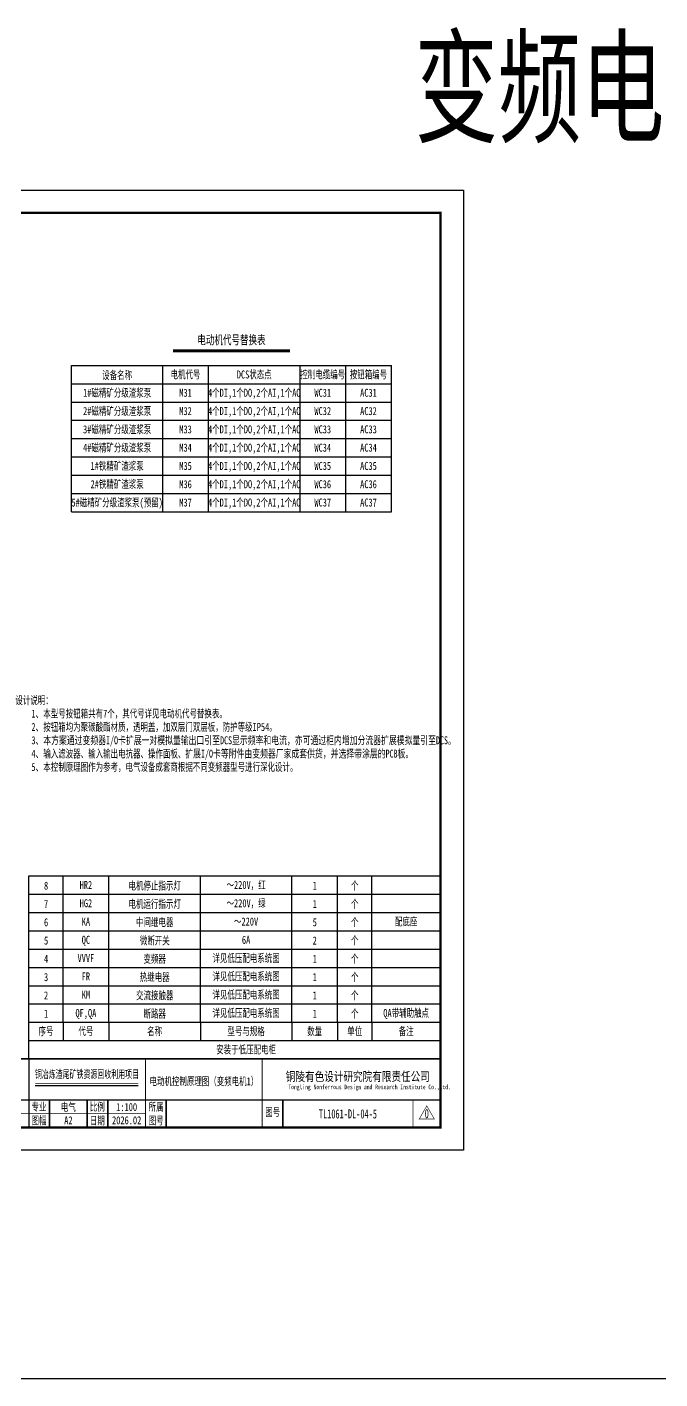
# Model space of a CAD drawing. Header units: millimetres. Extents: x 401220 to 2750366, y -101310 to 943175.
# Drawn here: x 831342 to 859019, y 628022 to 687153 of the extents above; entities that cross this region are included whole.
import ezdxf
from ezdxf.enums import TextEntityAlignment as Align

# ---------------------------------------------------------------- set-up
doc = ezdxf.new("R2010")
doc.units = ezdxf.units.MM
doc.linetypes.add('常规', pattern=[20, 10, 0, 10])
doc.layers.add('CAXA0层', color=7, linetype='Continuous', lineweight=25)
doc.layers.add('SW', color=8, linetype='Continuous', lineweight=20)
for name, color, linetype in [('TEXT', 4, 'Continuous'), ('动力平面导线层', 3, '常规'), ('图框', 7, 'Continuous'), ('照明平面设备层', 1, 'Continuous')]:
    doc.layers.add(name, color=color, linetype=linetype)
doc.styles.add('HZ', font='simsun.ttf', dxfattribs={"width": 0.75})
doc.styles.add('标准', font='NSimSun.ttf', dxfattribs={"width": 0.667})

# ---------------------------------------------------------------- blocks, each defined once
blk = doc.blocks.new('3')
at = {"layer": 'TEXT', "color": 7, "lineweight": 25, "style": 'HZ', "width": 0.75}
for s, height, p in [('铜陵有色设计研究院有限责任公司', 400, (221501, 249018)), ('Tongling Nonferrous Design and Research Institute Co.,Ltd.', 200, (221613, 248659))]:
    blk.add_text(s, height=height, dxfattribs=at).set_placement(p)
blk = doc.blocks.new('铜陵有色图签02')
at = {"layer": '图框', "linetype": 'Continuous', "lineweight": 50}
for p, q in [((-38401, 3003), (-38401, 1)), ((-29100, 3001), (-29100, 0))]:
    blk.add_line(p, q, dxfattribs=at)
at = {"layer": '图框', "color": 7, "linetype": 'Continuous', "lineweight": 25}
for p, q in [((-36201, 3010), (-36201, 9)), ((-34701, 3010), (-34701, 9)), ((-33401, 3017), (-33401, 16)), ((-31901, 3017), (-31901, 16)), ((-30601, 3017), (-30601, 16)), ((-29100, 1201), (-37501, 1201))]:
    blk.add_line(p, q, dxfattribs=at)
at = {"layer": '图框', "color": 7, "linetype": 'Continuous', "lineweight": 35}
for p, q in [((-27300, 3001), (-27300, 1)), ((-21600, 1197), (-21600, -3)), ((-17100, 1200), (-17100, 0)), ((-15450, 0), (-15450, 1200)), ((-14550, 1200), (-14550, 0)), ((-12000, 1201), (-12000, 1)), ((-6900, 1202), (-6900, 2))]:
    blk.add_line(p, q, dxfattribs=at)
at = {"layer": '图框', "lineweight": 25}
blk.add_line((-17723, 1830), (-13223, 1830), dxfattribs=at)
at = {"layer": '图框', "lineweight": 70, "const_width": 70}
blk.add_lwpolyline([(-17980, 3001), (0, 3001), (-38401, 3001)], dxfattribs=at)
at = {"layer": '图框', "color": 7, "linetype": 'Continuous', "lineweight": 25, "const_width": 25}
for points in [[(-37501, 3000), (-37501, 0)], [(-25800, 3001), (-25800, 1)], [(-24300, 3001), (-24300, 1)], [(-23100, 2401), (-37501, 2401)], [(-23100, 1801), (-37501, 1801)], [(-23100, 1201), (-29100, 1201)], [(-12900, 600), (-18000, 600), (-37501, 600)], [(-602, 943), (-932, 371), (-272, 371), (-602, 943)]]:
    blk.add_lwpolyline(points, dxfattribs=at)
at = {"layer": '图框', "linetype": 'Continuous', "lineweight": 50, "const_width": 50}
for points in [[(-23100, 3001), (-23100, 1)], [(-18000, 3000), (-18000, 0)]]:
    blk.add_lwpolyline(points, dxfattribs=at)
at = {"layer": '图框', "lineweight": 50, "const_width": 50}
for points in [[(-12900, 3001), (-12900, 1)], [(-7800, 3001), (-7800, 1)], [(0, 3000), (0, 0)], [(-23100, 1200), (0, 1200)]]:
    blk.add_lwpolyline(points, dxfattribs=at)
at = {"layer": '图框', "lineweight": 25, "const_width": 35}
blk.add_lwpolyline([(-17723, 1930), (-13223, 1930)], dxfattribs=at)
at = {"layer": '图框', "color": 7, "linetype": 'Continuous', "lineweight": 35, "const_width": 25}
blk.add_lwpolyline([(-1200, 1201), (-1200, 0)], dxfattribs=at)
at = {"layer": '图框', "linetype": 'Continuous', "lineweight": 70, "const_width": 70}
blk.add_lwpolyline([(-38401, 1), (0, 0)], dxfattribs=at)
at = {"layer": '图框', "lineweight": 25}
blk.add_blockref('3', (-228268, -246986), dxfattribs=at)
at = {"layer": 'TEXT', "color": 7, "lineweight": 25, "style": '标准', "width": 0.667}
for s, height, p in [('会', 300, (-37942, 2054)), ('总  图', 300, (-36862, 2555)), ('建  筑', 300, (-34062, 2562)), ('热  工', 300, (-31262, 2562)), ('项目负责人', 350, (-28197, 2541)), ('冶  炼', 300, (-36862, 1955)), ('化  工', 300, (-34062, 1962)), ('给排水', 300, (-31262, 1962)), ('审  定', 350, (-28197, 1941)), ('签', 300, (-37942, 1404)), ('选  矿', 300, (-36862, 1355)), ('暖  通', 300, (-34062, 1362)), ('自  控', 300, (-31262, 1362)), ('审  核', 350, (-28197, 1341)), ('栏', 300, (-37942, 754)), ('采  矿', 300, (-36862, 754)), ('机  械', 300, (-34062, 761)), ('电  气', 300, (-31262, 761)), ('校  对', 350, (-28197, 741)), ('项目编号', 350, (-22343, 730)), ('专业', 350, (-17559, 730)), ('比例', 350, (-15009, 730)), ('所属', 350, (-12438, 730)), ('图号', 350, (-7339, 495)), ('专  业', 300, (-36862, 170)), ('签  字', 300, (-35449, 170)), ('专  业', 300, (-34062, 177)), ('签  字', 300, (-32649, 177)), ('专  业', 300, (-31262, 177)), ('签  字', 300, (-29849, 177)), ('设  计', 350, (-28197, 139)), ('设计阶段', 350, (-22343, 130)), ('图幅', 350, (-17559, 130)), ('日期', 350, (-15009, 130)), ('图号', 350, (-12438, 130))]:
    blk.add_text(s, height=height, dxfattribs=at).set_placement(p, align=Align.CENTER)

msp = doc.modelspace()

# ---------------------------------------------------------------- linework, layer by layer
at = {"color": 3}
msp.add_line((930455.53865, 628021.73148), (401219.70842, 628021.73148), dxfattribs=at)
at = {"layer": 'CAXA0层', "color": 2, "linetype": 'ByBlock', "lineweight": 40}
msp.add_line((837732.37667, 673019.10544), (842830.52196, 673019.10544), dxfattribs=at)
at = {"layer": 'CAXA0层', "color": 2, "linetype": 'ByBlock', "lineweight": 0}
msp.add_line((837732.37667, 672953.62251), (842830.52196, 672953.62251), dxfattribs=at)
at = {"layer": 'SW', "color": 7, "linetype": 'ByBlock', "lineweight": 25}
for p, q in [((833281.44931, 665951.10616), (833281.44931, 672351.10616)), ((837281.44931, 665951.10616), (837281.44931, 672351.10616)), ((839281.44931, 665951.10616), (839281.44931, 672351.10616)), ((843281.44931, 665951.10616), (843281.44931, 672351.10616)), ((845281.44931, 665951.10616), (845281.44931, 672351.10616)), ((847281.44931, 665951.10616), (847281.44931, 672351.10616)), ((831424.24205, 650023.1455), (832924.24205, 650023.1455)), ((831424.24205, 649223.1455), (831424.24205, 650023.1455)), ((832924.24205, 650023.1455), (834924.24205, 650023.1455)), ((832924.24205, 649223.1455), (832924.24205, 650023.1455)), ((834924.24205, 650023.1455), (838924.24205, 650023.1455)), ((834924.24205, 649223.1455), (834924.24205, 650023.1455)), ((838924.24205, 650023.1455), (842924.24205, 650023.1455)), ((838924.24205, 649223.1455), (838924.24205, 650023.1455)), ((842924.24205, 650023.1455), (844924.24205, 650023.1455)), ((842924.24205, 649223.1455), (842924.24205, 650023.1455)), ((844924.24205, 650023.1455), (846424.24205, 650023.1455)), ((844924.24205, 649223.1455), (844924.24205, 650023.1455)), ((846424.24205, 650023.1455), (849424.24205, 650023.1455)), ((846424.24205, 649223.1455), (846424.24205, 650023.1455)), ((831424.24205, 649223.1455), (832924.24205, 649223.1455)), ((831424.24205, 648423.1455), (831424.24205, 649223.1455)), ((832924.24205, 649223.1455), (834924.24205, 649223.1455)), ((832924.24205, 648423.1455), (832924.24205, 649223.1455)), ((834924.24205, 649223.1455), (838924.24205, 649223.1455)), ((834924.24205, 648423.1455), (834924.24205, 649223.1455)), ((838924.24205, 649223.1455), (842924.24205, 649223.1455)), ((838924.24205, 648423.1455), (838924.24205, 649223.1455)), ((842924.24205, 649223.1455), (844924.24205, 649223.1455)), ((842924.24205, 648423.1455), (842924.24205, 649223.1455)), ((844924.24205, 649223.1455), (846424.24205, 649223.1455)), ((844924.24205, 648423.1455), (844924.24205, 649223.1455)), ((846424.24205, 649223.1455), (849424.24205, 649223.1455)), ((846424.24205, 648423.1455), (846424.24205, 649223.1455)), ((831424.24205, 648423.1455), (832924.24205, 648423.1455)), ((831424.24205, 647623.1455), (831424.24205, 648423.1455)), ((832924.24205, 648423.1455), (834924.24205, 648423.1455)), ((832924.24205, 647623.1455), (832924.24205, 648423.1455)), ((834924.24205, 648423.1455), (838924.24205, 648423.1455)), ((834924.24205, 647623.1455), (834924.24205, 648423.1455)), ((838924.24205, 648423.1455), (842924.24205, 648423.1455)), ((838924.24205, 647623.1455), (838924.24205, 648423.1455)), ((842924.24205, 648423.1455), (844924.24205, 648423.1455)), ((842924.24205, 647623.1455), (842924.24205, 648423.1455)), ((844924.24205, 648423.1455), (846424.24205, 648423.1455)), ((844924.24205, 647623.1455), (844924.24205, 648423.1455)), ((846424.24205, 648423.1455), (849424.24205, 648423.1455)), ((846424.24205, 647623.1455), (846424.24205, 648423.1455)), ((831424.24205, 647623.1455), (832924.24205, 647623.1455)), ((831424.24205, 646823.1455), (831424.24205, 647623.1455)), ((832924.24205, 647623.1455), (834924.24205, 647623.1455)), ((832924.24205, 646823.1455), (832924.24205, 647623.1455)), ((834924.24205, 647623.1455), (838924.24205, 647623.1455)), ((834924.24205, 646823.1455), (834924.24205, 647623.1455)), ((838924.24205, 647623.1455), (842924.24205, 647623.1455)), ((838924.24205, 646823.1455), (838924.24205, 647623.1455)), ((842924.24205, 647623.1455), (844924.24205, 647623.1455)), ((842924.24205, 646823.1455), (842924.24205, 647623.1455)), ((844924.24205, 647623.1455), (846424.24205, 647623.1455)), ((844924.24205, 646823.1455), (844924.24205, 647623.1455)), ((846424.24205, 647623.1455), (849424.24205, 647623.1455)), ((846424.24205, 646823.1455), (846424.24205, 647623.1455)), ((831424.24205, 646823.1455), (832924.24205, 646823.1455)), ((831424.24205, 646023.1455), (831424.24205, 646823.1455)), ((832924.24205, 646823.1455), (834924.24205, 646823.1455)), ((832924.24205, 646023.1455), (832924.24205, 646823.1455)), ((834924.24205, 646823.1455), (838924.24205, 646823.1455)), ((834924.24205, 646023.1455), (834924.24205, 646823.1455)), ((838924.24205, 646823.1455), (842924.24205, 646823.1455)), ((838924.24205, 646023.1455), (838924.24205, 646823.1455)), ((842924.24205, 646823.1455), (844924.24205, 646823.1455)), ((842924.24205, 646023.1455), (842924.24205, 646823.1455)), ((844924.24205, 646823.1455), (846424.24205, 646823.1455)), ((844924.24205, 646023.1455), (844924.24205, 646823.1455)), ((846424.24205, 646823.1455), (849424.24205, 646823.1455)), ((846424.24205, 646023.1455), (846424.24205, 646823.1455)), ((831424.24205, 646023.1455), (832924.24205, 646023.1455)), ((831424.24205, 645223.1455), (831424.24205, 646023.1455)), ((832924.24205, 646023.1455), (834924.24205, 646023.1455)), ((832924.24205, 645223.1455), (832924.24205, 646023.1455)), ((834924.24205, 646023.1455), (838924.24205, 646023.1455)), ((834924.24205, 645223.1455), (834924.24205, 646023.1455)), ((838924.24205, 646023.1455), (842924.24205, 646023.1455)), ((838924.24205, 645223.1455), (838924.24205, 646023.1455)), ((842924.24205, 646023.1455), (844924.24205, 646023.1455)), ((842924.24205, 645223.1455), (842924.24205, 646023.1455)), ((844924.24205, 646023.1455), (846424.24205, 646023.1455)), ((844924.24205, 645223.1455), (844924.24205, 646023.1455)), ((846424.24205, 646023.1455), (849424.24205, 646023.1455)), ((846424.24205, 645223.1455), (846424.24205, 646023.1455)), ((831424.24205, 645223.1455), (832924.24205, 645223.1455)), ((831424.24205, 644423.1455), (831424.24205, 645223.1455)), ((832924.24205, 645223.1455), (834924.24205, 645223.1455)), ((832924.24205, 644423.1455), (832924.24205, 645223.1455)), ((834924.24205, 645223.1455), (838924.24205, 645223.1455)), ((834924.24205, 644423.1455), (834924.24205, 645223.1455)), ((838924.24205, 645223.1455), (842924.24205, 645223.1455)), ((838924.24205, 644423.1455), (838924.24205, 645223.1455)), ((842924.24205, 645223.1455), (844924.24205, 645223.1455)), ((842924.24205, 644423.1455), (842924.24205, 645223.1455)), ((844924.24205, 645223.1455), (846424.24205, 645223.1455)), ((844924.24205, 644423.1455), (844924.24205, 645223.1455)), ((846424.24205, 645223.1455), (849424.24205, 645223.1455)), ((846424.24205, 644423.1455), (846424.24205, 645223.1455)), ((831424.24205, 644423.1455), (832924.24205, 644423.1455)), ((831424.24205, 643623.1455), (831424.24205, 644423.1455)), ((832924.24205, 644423.1455), (834924.24205, 644423.1455)), ((832924.24205, 643623.1455), (832924.24205, 644423.1455)), ((834924.24205, 644423.1455), (838924.24205, 644423.1455)), ((834924.24205, 643623.1455), (834924.24205, 644423.1455)), ((838924.24205, 644423.1455), (842924.24205, 644423.1455)), ((838924.24205, 643623.1455), (838924.24205, 644423.1455)), ((842924.24205, 644423.1455), (844924.24205, 644423.1455)), ((842924.24205, 643623.1455), (842924.24205, 644423.1455)), ((844924.24205, 644423.1455), (846424.24205, 644423.1455)), ((844924.24205, 643623.1455), (844924.24205, 644423.1455)), ((846424.24205, 644423.1455), (849424.24205, 644423.1455)), ((846424.24205, 643623.1455), (846424.24205, 644423.1455)), ((831424.24205, 642823.1455), (831424.24205, 643623.1455)), ((831424.24205, 643623.1455), (849424.24205, 643623.1455)), ((832924.24205, 643623.1455), (832924.24205, 642823.1455)), ((834924.24205, 643623.1455), (834924.24205, 642823.1455)), ((838924.24205, 643623.1455), (838924.24205, 642823.1455)), ((842924.24205, 643623.1455), (842924.24205, 642823.1455)), ((844924.24205, 643623.1455), (844924.24205, 642823.1455)), ((846424.24205, 643623.1455), (846424.24205, 642823.1455)), ((831424.24205, 642823.1455), (849424.24205, 642823.1455)), ((831424.24205, 642023.1455), (831424.24205, 642823.1455))]:
    msp.add_line(p, q, dxfattribs=at)
at = {"layer": '动力平面导线层', "color": 0}
for p, q in [((833281.44931, 672351.10616), (847281.44931, 672351.10616)), ((833281.44931, 671551.10616), (847281.44931, 671551.10616)), ((833281.44931, 670751.10616), (847281.44931, 670751.10616)), ((833281.44931, 669951.10616), (847281.44931, 669951.10616)), ((833281.44931, 669151.10616), (847281.44931, 669151.10616)), ((833281.44931, 668351.10616), (847281.44931, 668351.10616)), ((833281.44931, 667551.10616), (847281.44931, 667551.10616)), ((833281.44931, 666751.10616), (847281.44931, 666751.10616)), ((833281.44931, 665951.10616), (847281.44931, 665951.10616))]:
    msp.add_line(p, q, dxfattribs=at)
at = {"layer": '图框', "linetype": 'Continuous', "lineweight": 100, "const_width": 100}
msp.add_lwpolyline([(793524.24205, 639021.73148), (849424.24205, 639021.73148), (849424.24205, 679021.73148), (793524.24205, 679021.73148)], close=True, dxfattribs=at)
at = {"layer": '照明平面设备层', "color": 0, "lineweight": -3, "ltscale": 100}
msp.add_lwpolyline([(791024.24205, 680021.73148), (850424.24205, 680021.73148), (850424.24205, 638021.73148), (791024.24205, 638021.73148)], close=True, dxfattribs=at)

# ---------------------------------------------------------------- block references
at = {"layer": '图框', "lineweight": 25}
msp.add_blockref('铜陵有色图签02', (849424.24205, 639021.73148), dxfattribs=at)

# ---------------------------------------------------------------- texts
at = {"layer": 'SW', "color": 4, "linetype": 'ByBlock', "lineweight": 25, "style": '标准', "width": 0.667}
msp.add_text('变频电机', height=4000, dxfattribs=at).set_placement((855571.06489, 682521.21194), align=Align.CENTER)
at = {"layer": 'SW', "color": 2, "linetype": 'ByBlock', "lineweight": 25, "style": '标准', "width": 0.667}
msp.add_text('电动机代号替换表', height=400, dxfattribs=at).set_placement((840281.22158, 673274.11947), align=Align.CENTER)
at = {"layer": 'SW', "color": 7, "linetype": 'ByBlock', "lineweight": 25, "style": '标准', "width": 0.667}
for s, p in [('设备名称', (835281.44931, 671751.10616)), ('电机代号', (838272.59197, 671782.01959)), ('DCS状态点', (841277.59197, 671782.01959)), ('控制电缆编号', (844272.59197, 671782.01959)), ('按钮箱编号', (846272.59197, 671782.01959)), ('1#磁精矿分级渣浆泵', (835281.44897, 670981.97618)), ('M31', (838272.59197, 670982.01959)), ('4个DI,1个DO,2个AI,1个AO', (841277.59197, 670982.01959)), ('WC31', (844272.59197, 670982.01959)), ('AC31', (846272.59197, 670982.01959)), ('2#磁精矿分级渣浆泵', (835281.44897, 670181.97062)), ('4个DI,1个DO,2个AI,1个AO', (841277.59197, 670182.01959)), ('M32', (838272.59197, 670182.01959)), ('WC32', (844272.59197, 670182.01959)), ('AC32', (846272.59197, 670182.01959)), ('3#磁精矿分级渣浆泵', (835281.44897, 669381.97803)), ('M33', (838272.59197, 669382.01959)), ('4个DI,1个DO,2个AI,1个AO', (841277.59197, 669382.01959)), ('WC33', (844272.59197, 669382.01959)), ('AC33', (846272.59197, 669382.01959)), ('4#磁精矿分级渣浆泵', (835281.44897, 668581.97803)), ('M34', (838272.59197, 668582.01959)), ('4个DI,1个DO,2个AI,1个AO', (841277.59197, 668582.01959)), ('WC34', (844272.59197, 668582.01959)), ('1#铁精矿渣浆泵', (835281.44897, 667781.97803)), ('M35', (838272.59197, 667782.01959)), ('4个DI,1个DO,2个AI,1个AO', (841277.59197, 667782.01959)), ('WC35', (844272.59197, 667782.01959)), ('2#铁精矿渣浆泵', (835281.44897, 666981.97803)), ('M36', (838272.59197, 666982.01959)), ('4个DI,1个DO,2个AI,1个AO', (841277.59197, 666982.01959)), ('WC36', (844272.59197, 666982.01959)), ('5#磁精矿分级渣浆泵(预留)', (835281.44897, 666181.97803)), ('M37', (838272.59197, 666182.01959)), ('4个DI,1个DO,2个AI,1个AO', (841277.59197, 666182.01959)), ('WC37', (844272.59197, 666182.01959)), ('8', (832174.24205, 649423.1455)), ('HR2', (833915.3847, 649454.05894)), ('电机停止指示灯', (836924.24205, 649423.1455)), ('～220V，红', (840920.3847, 649454.05894)), ('1', (843924.24205, 649423.1455)), ('个', (845674.24205, 649423.1455)), ('7', (832174.24205, 648623.1455)), ('HG2', (833915.3847, 648654.05894)), ('电机运行指示灯', (836924.24205, 648623.1455)), ('～220V，绿', (840920.3847, 648654.05894)), ('1', (843924.24205, 648623.1455)), ('个', (845674.24205, 648623.1455)), ('6', (832174.24205, 647823.1455)), ('KA', (833915.3847, 647854.05894)), ('中间继电器', (836924.24205, 647823.1455)), ('～220V', (840920.3847, 647854.05894)), ('5', (843924.24205, 647823.1455)), ('个', (845674.24205, 647823.1455)), ('配底座', (847920.3847, 647854.05894)), ('5', (832174.24205, 647023.1455)), ('QC', (833915.3847, 647054.05894)), ('微断开关', (836924.24205, 647023.1455)), ('6A', (840920.3847, 647054.05894)), ('2', (843924.24205, 647023.1455)), ('个', (845674.24205, 647023.1455)), ('4', (832174.24205, 646223.1455)), ('VVVF', (833915.3847, 646254.05894)), ('变频器', (836924.24205, 646223.1455)), ('详见低压配电系统图', (840920.3847, 646254.05894)), ('1', (843924.24205, 646223.1455)), ('个', (845674.24205, 646223.1455)), ('3', (832174.24205, 645423.1455)), ('FR', (833915.3847, 645454.05894)), ('热继电器', (836924.24205, 645423.1455)), ('详见低压配电系统图', (840920.3847, 645454.05894)), ('1', (843924.24205, 645423.1455)), ('个', (845674.24205, 645423.1455)), ('2', (832174.24205, 644623.1455)), ('KM', (833915.3847, 644654.05894)), ('交流接触器', (836924.24205, 644623.1455)), ('详见低压配电系统图', (840920.3847, 644654.05894)), ('1', (843924.24205, 644623.1455)), ('个', (845674.24205, 644623.1455)), ('1', (832174.24205, 643823.1455)), ('QF,QA', (833915.3847, 643854.05894)), ('断路器', (836924.24205, 643823.1455)), ('详见低压配电系统图', (840920.3847, 643854.05894)), ('1', (843924.24205, 643823.1455)), ('个', (845674.24205, 643823.1455)), ('QA带辅助触点', (847920.3847, 643854.05894)), ('序号', (832172.3847, 643054.05894)), ('代号', (833915.3847, 643054.05894)), ('名称', (836920.3847, 643054.05894)), ('型号与规格', (840920.3847, 643054.05894)), ('数量', (843920.3847, 643054.05894)), ('单位', (845670.3847, 643054.05894)), ('备注', (847920.3847, 643054.05894)), ('安装于低压配电柜', (840920.3847, 642254.05894))]:
    msp.add_text(s, height=350, dxfattribs=at).set_placement(p, align=Align.CENTER)
at = {"layer": 'SW', "color": 0, "linetype": 'ByBlock', "lineweight": 25, "style": '标准', "width": 0.667}
for s, p in [('AC34', (846272.59197, 668582.01959)), ('AC35', (846272.59197, 667782.01959)), ('AC36', (846272.59197, 666982.01959)), ('AC37', (846272.59197, 666182.01959))]:
    msp.add_text(s, height=350, dxfattribs=at).set_placement(p, align=Align.CENTER)
at = {"layer": 'SW', "color": 4, "linetype": 'Continuous', "lineweight": 25, "style": '标准'}
for s, height, width, p in [('铜冶炼渣尾矿铁资源回收利用项目', 350, 0.62, (833961.76567, 641179.55327)), ('电动机控制原理图（变频电机1）', 350, 0.667, (839075.15346, 640867.2304)), ('电气', 350, 0.667, (833148.41855, 639739.99748)), ('1:100', 350, 0.667, (835698.41855, 639739.99748)), ('TL1061-DL-04-5', 400, 0.667, (845373.55645, 639416.78801)), ('0', 400, 0.667, (848822.01453, 639428.27783)), ('A2', 350, 0.667, (833148.41855, 639160.29543)), ('2026.02', 350, 0.667, (835698.41855, 639160.29543))]:
    msp.add_text(s, height=height, dxfattribs=dict(at, width=width)).set_placement(p, align=Align.CENTER)
at = {"layer": 'SW', "color": 0, "linetype": 'ByBlock', "lineweight": 25, "insert": (830834.78307, 657881.75951), "char_height": 350, "width": 17631.4624727, "attachment_point": 1, "style": '标准'}
msp.add_mtext('设计说明：\\P{\\W0.7;    1、\\W0.667;\\C7;本型号按钮箱共有}7{\\C7;个，其代号详见电动机代号替换表。\\P\\W0.7;\\C0;    2、\\W0.667;\\C7;按钮箱均为聚碳酸酯材质，透明盖，加双层门双层板，防护等级IP54。\\W0.7;\\C0;\\P    3、本方案通过变频器I/O卡扩展一对模拟量输出口引至DCS显示频率和电流，亦可通过柜内增加分流器扩展模拟量引至DCS。\\P    4、\\W0.667;\\C7;输入滤波器、输入输出电抗器、操作面板、\\W0.7;\\C0;扩展I/O卡等附件由变频器厂家成套供货，并选择带涂层的PCB板\\W0.667;\\C7;。\\P\\W0.7;\\C0;    5、\\W0.667;\\C7;本控制原理图作为参考，电气设备成套商根据不同变频器型号进行深化设计。}', dxfattribs=at)

doc.saveas('drawing.dxf')
